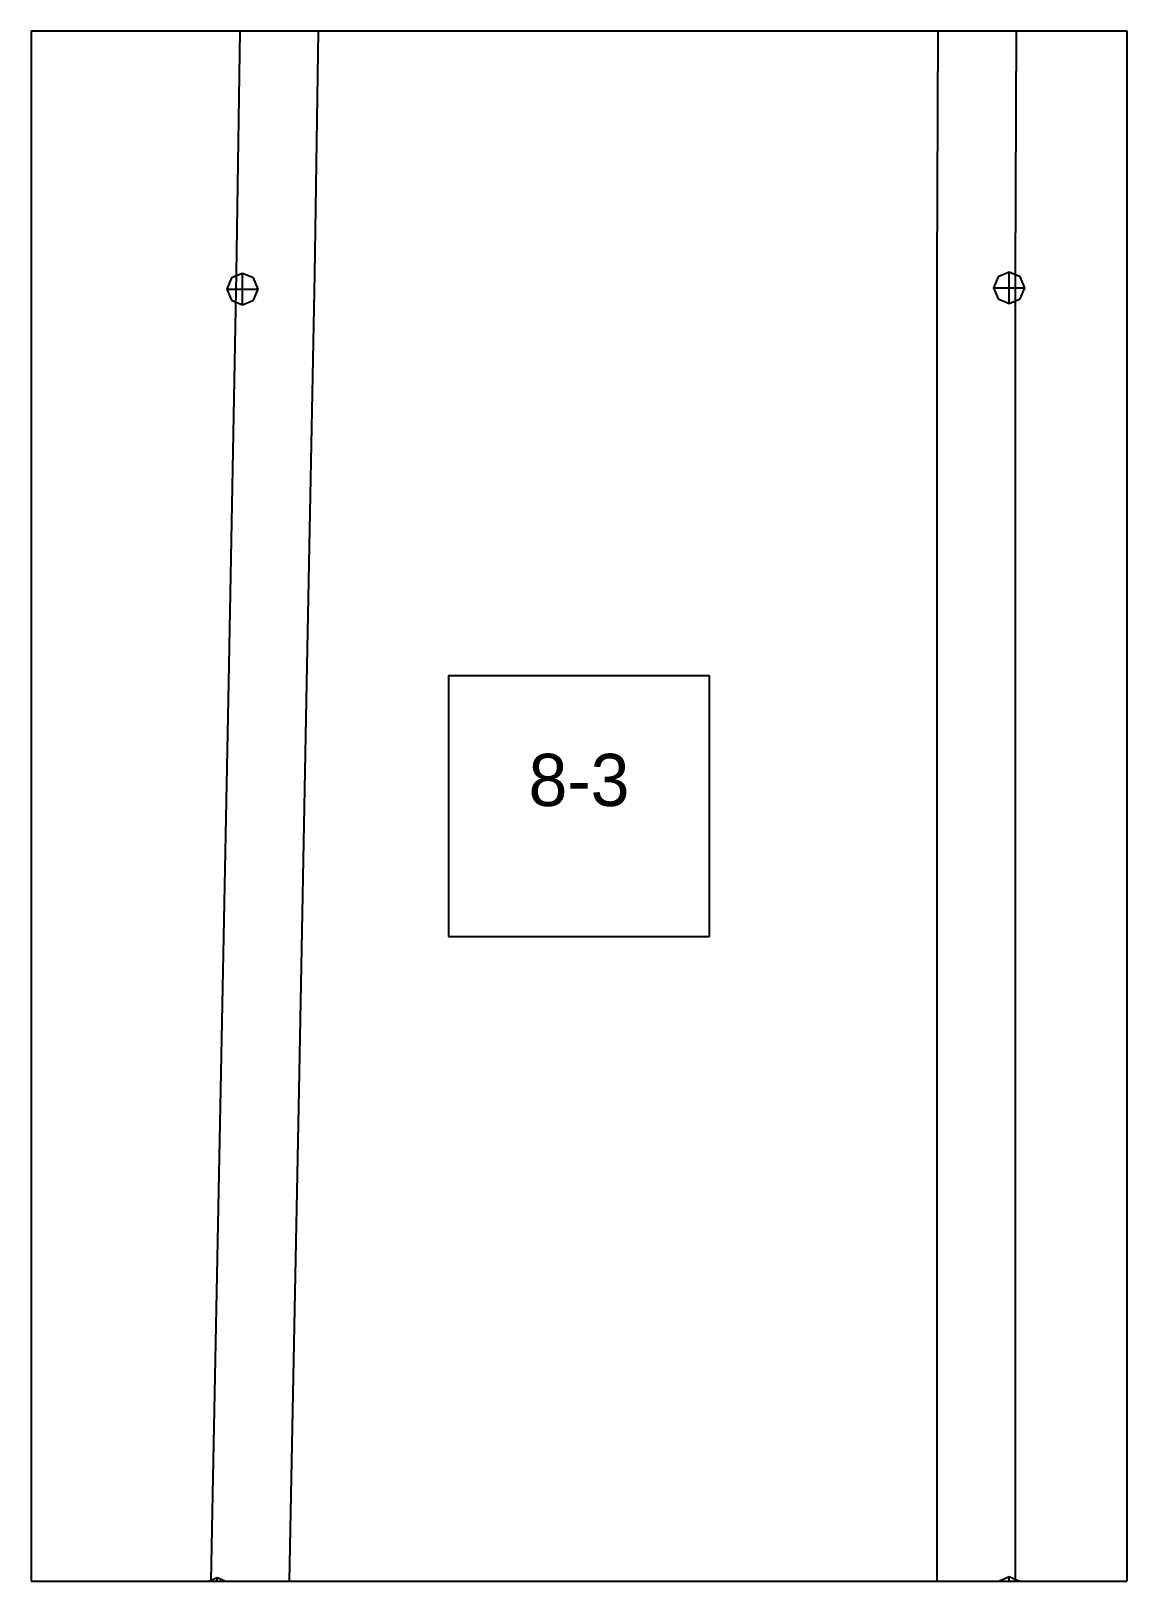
# Paper-space layout 'Plan 8-3' of a CAD drawing. Header units: metres, sheet in millimetres. Extents: x 0 to 210, y 0 to 297.
# The model-space entities are those that its viewports show. They can reach past a viewport. Long polylines and large blocks are cut down to what shows.
import ezdxf
from ezdxf.enums import TextEntityAlignment as Align

# ---------------------------------------------------------------- set-up
doc = ezdxf.new("R2010")
doc.units = ezdxf.units.M
for name, color, linetype in [('default', 7, 'Continuous'), ('TEXTLAYER', 7, 'Continuous'), ('VIEWPORTS', 7, 'Continuous')]:
    doc.layers.add(name, color=color, linetype=linetype)

msp = doc.modelspace()

# ---------------------------------------------------------------- linework, layer by layer
at = {"color": 9}
for p, q in [((420, -1782), (420, -2079)), ((420, -1782), (420, -2079)), ((630, -1782), (630, -2079)), ((630, -1782), (630, -2079)), ((210, -2079), (420, -2079)), ((210, -2079), (420, -2079)), ((420, -2079), (630, -2079)), ((420, -2079), (420, -2376)), ((420, -2079), (630, -2079)), ((420, -2079), (420, -2376)), ((630, -2079), (840, -2079)), ((630, -2079), (630, -2376)), ((630, -2079), (840, -2079)), ((630, -2079), (630, -2376)), ((500, -2202.5), (550, -2202.5)), ((500, -2202.5), (500, -2252.5)), ((550, -2252.5), (550, -2202.5)), ((500, -2252.5), (550, -2252.5)), ((210, -2376), (420, -2376)), ((210, -2376), (420, -2376)), ((420, -2376), (630, -2376)), ((420, -2376), (420, -2673)), ((420, -2376), (630, -2376)), ((420, -2376), (420, -2673)), ((630, -2376), (840, -2376)), ((630, -2376), (630, -2673)), ((630, -2376), (840, -2376)), ((630, -2376), (630, -2673))]:
    msp.add_line(p, q, dxfattribs=at)
at = {"layer": 'default', "color": 7, "linetype": 'Continuous'}
for p, q in [((459.38, -2125.49), (460.58, -2047.22)), ((474.38, -2125.61), (475.58, -2047.34)), ((593.63, -2125.14), (593.94, -2046.85)), ((608.63, -2125.31), (608.94, -2047.02)), ((458.4, -2126.32), (457.52, -2128.44)), ((457.88, -2203.76), (459.38, -2125.49)), ((460.52, -2125.44), (458.4, -2126.32)), ((462.64, -2126.32), (460.52, -2125.44)), ((460.52, -2131.44), (460.52, -2125.44)), ((463.52, -2128.44), (462.64, -2126.32)), ((472.88, -2203.89), (474.38, -2125.61)), ((593.62, -2203.42), (593.63, -2125.14)), ((605.31, -2126.11), (604.43, -2128.23)), ((607.43, -2125.23), (605.31, -2126.11)), ((609.55, -2126.11), (607.43, -2125.23)), ((607.43, -2131.23), (607.43, -2125.23)), ((608.61, -2203.59), (608.63, -2125.31)), ((610.43, -2128.23), (609.55, -2126.11)), ((457.52, -2128.44), (458.4, -2130.56)), ((457.52, -2128.44), (463.52, -2128.44)), ((462.64, -2130.56), (463.52, -2128.44)), ((604.43, -2128.23), (605.31, -2130.35)), ((604.43, -2128.23), (610.43, -2128.23)), ((609.55, -2130.35), (610.43, -2128.23)), ((458.4, -2130.56), (460.52, -2131.44)), ((460.52, -2131.44), (462.64, -2130.56)), ((605.31, -2130.35), (607.43, -2131.23)), ((607.43, -2131.23), (609.55, -2130.35)), ((593.62, -2281.48), (593.62, -2203.42)), ((608.62, -2281.64), (608.61, -2203.59)), ((456.37, -2281.8), (457.88, -2203.76)), ((471.37, -2281.93), (472.88, -2203.89)), ((454.85, -2359.35), (456.37, -2281.8)), ((469.85, -2359.48), (471.37, -2281.93)), ((593.64, -2359.04), (593.62, -2281.48)), ((608.63, -2359.21), (608.62, -2281.64)), ((453.35, -2436.13), (454.85, -2359.35)), ((468.35, -2436.26), (469.85, -2359.48)), ((593.66, -2435.84), (593.64, -2359.04)), ((608.66, -2436), (608.63, -2359.21)), ((455.68, -2375.39), (453.56, -2376.27)), ((457.8, -2376.27), (455.68, -2375.39)), ((455.68, -2381.39), (455.68, -2375.39)), ((607.44, -2375.23), (605.32, -2376.11)), ((609.56, -2376.11), (607.44, -2375.23)), ((607.44, -2381.23), (607.44, -2375.23)), ((453.56, -2376.27), (452.68, -2378.39)), ((458.68, -2378.39), (457.8, -2376.27)), ((605.32, -2376.11), (604.44, -2378.23)), ((610.44, -2378.23), (609.56, -2376.11))]:
    msp.add_line(p, q, dxfattribs=at)

# ---------------------------------------------------------------- texts
at = {"layer": 'TEXTLAYER', "color": 1}
msp.add_text('8-3', height=10, dxfattribs=at).set_placement((525, -2227.5), align=Align.CENTER)

psp = doc.layouts.new('Plan 8-3')

# ---------------------------------------------------------------- viewports
at = {"layer": 'VIEWPORTS'}
psp.add_viewport(center=(105, 148.5), size=(210, 297), view_center_point=(525, -2227.5), view_height=297, dxfattribs=at)

doc.saveas('drawing.dxf')
